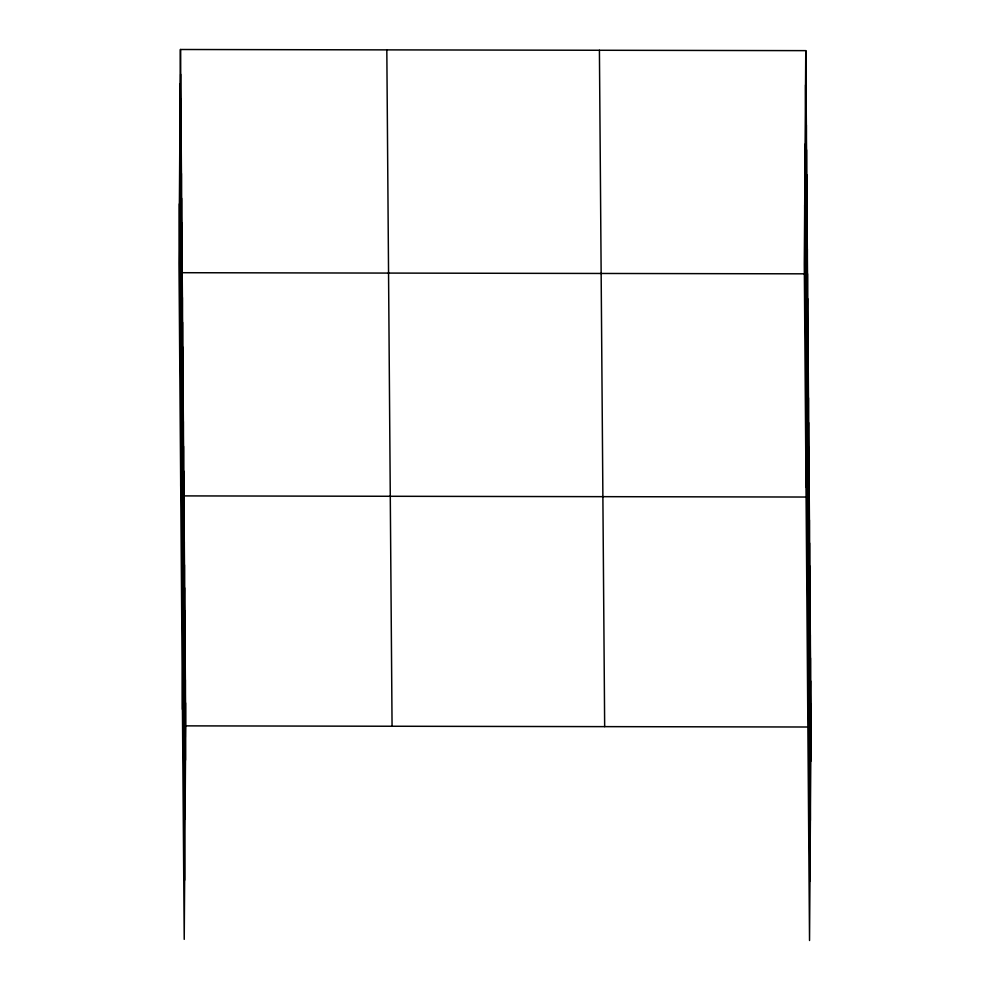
<?xml version="1.0" encoding="UTF-8"?>
<svg xmlns="http://www.w3.org/2000/svg" width="990" height="990" viewBox="0 0 990 990"><rect width="100%" height="100%" fill="white"/><g stroke="black" fill="none" stroke-linecap="round" stroke-linejoin="round"><path stroke-width="1.49" d="M180.465 49.5L178.98 262.994L184.227 939.362L185.712 725.868L180.465 49.5L805.773 50.639L811.02 727.007L809.535 940.5L804.288 264.132L805.773 50.639M180.415 108.628L180.663 74.299M180.613 133.427L180.848 99.099M180.811 158.239L181.046 123.899M180.997 183.039L181.232 148.698M181.195 207.838L181.43 173.498M181.38 232.638L181.628 198.297M181.578 257.437L181.814 223.097M181.764 282.237L182.012 247.908M180.712 486.201L182.197 272.708L807.506 273.834L806.021 487.328M182.148 331.836L182.395 297.507M182.346 356.635L182.581 322.307M182.531 381.435L182.779 347.106M182.729 406.234L182.964 371.906M182.927 431.034L183.162 396.705M183.113 455.833L183.348 421.505M183.311 480.633L183.546 446.304M183.496 505.432L183.744 471.104M182.445 709.397L183.93 495.903L809.238 497.042L807.753 710.535M183.868 553.237L184.115 518.896M184.053 576.23L184.288 541.901M184.227 599.222L184.462 564.894M184.4 622.227L184.647 587.887M184.585 645.22L184.821 610.892M184.759 668.213L185.006 633.885M184.944 691.218L185.179 656.877M185.118 714.211L185.353 679.883M185.303 737.204L185.538 702.875M805.724 109.766L805.971 75.438M805.922 134.566L806.157 100.237M806.107 159.365L806.355 125.037M806.305 184.165L806.541 149.837M806.491 208.964L806.739 174.636M806.689 233.764L806.924 199.435M806.887 258.563L807.122 224.235M807.073 283.375L807.32 249.035M807.456 332.974L807.704 298.634M807.654 357.774L807.89 323.433M807.84 382.573L808.087 348.232M808.038 407.373L808.273 373.044M808.224 432.172L808.471 397.844M808.422 456.972L808.657 422.643M808.62 481.771L808.855 447.443M808.805 506.571L809.04 472.242M809.177 554.375L809.412 520.035M809.35 577.368L809.597 543.027M809.535 600.361L809.771 566.033M809.709 623.354L809.956 589.025M809.894 646.359L810.129 612.018M810.068 669.351L810.315 635.023M810.253 692.344L810.488 658.016M810.426 715.349L810.662 681.009M810.6 738.342L810.847 704.014M185.712 725.868L807.964 727.007M805.538 84.967L810.785 761.335M805.118 144.095L810.365 820.462M804.697 205.004L809.944 881.372M599.42 50.255L604.667 726.635M386.818 49.871L392.065 726.252M180.23 83.828L185.476 760.209M179.821 142.956L185.068 819.324M179.388 203.866L184.635 880.246"/></g></svg>
